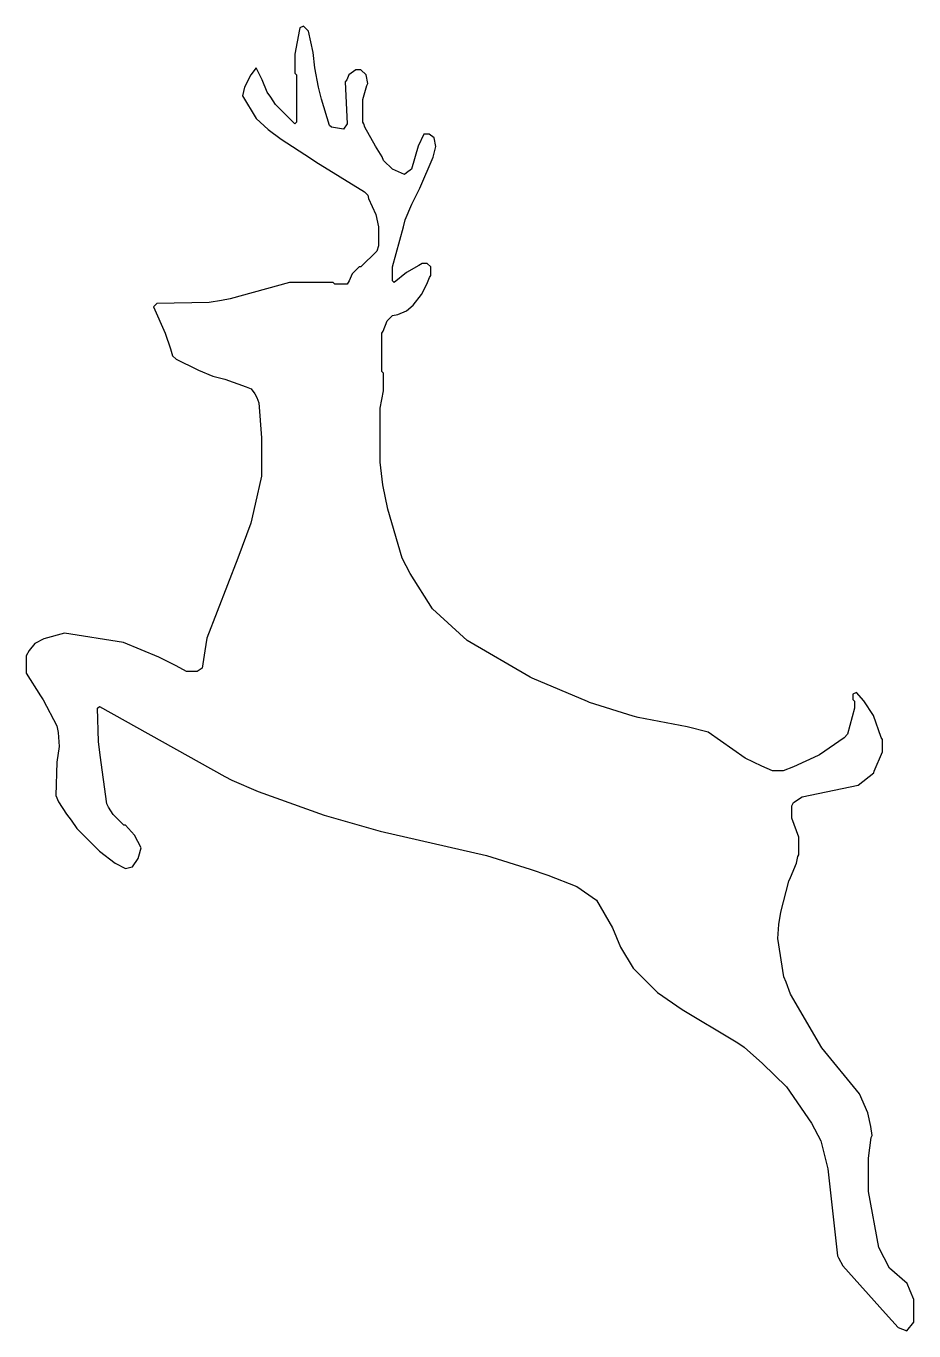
# Model space of a CAD drawing. Extents: x 101 to 610, y 15 to 763.
import ezdxf

# ---------------------------------------------------------------- set-up
doc = ezdxf.new("R2010")
doc.units = 0
doc.layers.get('0').update_dxf_attribs({"linetype": 'CONTINUOUS'})

msp = doc.modelspace()

# ---------------------------------------------------------------- linework, layer by layer
at = {"color": 7, "linetype": 'CONTINUOUS'}
msp.add_lwpolyline([(606, 15), (610, 20), (610, 33), (607.8, 37.9), (606.2, 42.1), (596, 51), (589.8, 62.9), (584, 95), (584, 114), (585.455172, 125.962069), (586, 127), (585.352941, 132.088235), (583.615385, 139.923077), (578.769231, 150.846154), (557.243902, 177.195122), (539.2, 208.1), (536.8, 214.9), (535.42, 218.06), (532, 240), (532.58, 248.06), (533.647059, 255.088235), (538.2, 272.9), (539.2, 274.9), (542.615385, 283.076923), (543.384615, 286.923077), (544, 288), (544, 298), (540, 309), (540, 316), (541, 318), (545.9, 321.2), (578.1, 327.8), (587, 335), (587.2, 335.9), (592, 347), (592, 354), (591.3, 355.1), (586.769231, 367.846154), (581.230769, 376.153846), (577, 381), (575, 380), (575, 377), (576, 376), (576, 372), (572, 357), (570, 355), (555.9, 345.2), (555.1, 344.8), (540.9, 338.3), (535, 336), (529, 336), (522.9, 338.8), (513.18, 343.24), (492.1, 358.2), (480.076923, 361.384615), (451.911765, 366.647059), (449.088235, 367.352941), (424.1, 375.3), (422.9, 375.8), (391.1, 389.2), (389.9, 389.8), (353.9, 410.8), (334, 429), (321.2, 449.1), (316.7, 457.9), (308.352941, 486.088235), (305.594595, 499.932432), (304, 513), (304, 544), (306, 554), (306, 564), (305, 565), (305, 587), (305.8, 588.1), (308, 594), (311, 597), (314.088235, 597.647059), (319.153846, 599.769231), (323, 603), (327.754098, 609.204918), (330.7, 615.1), (332.2, 618.9), (333, 620), (333, 625), (331, 627), (328, 627), (326.1, 625.8), (319.18, 621.76), (312, 616), (311, 617), (311, 625), (317.352941, 647.911765), (318.352941, 651.911765), (322.2, 660.9), (326.8, 670.1), (334.3, 687.9), (336, 694), (335, 699), (332, 701), (329, 701), (325.8, 694.1), (322, 681), (319.1, 678.8), (318, 678), (311, 681), (306, 686), (305.2, 688.1), (301.230769, 694.153846), (295.3, 705.1), (294.7, 706.9), (294, 708), (294, 721), (296.352941, 728.911765), (297, 730), (296, 735), (293, 738), (290, 738), (286, 735), (284.8, 732.1), (284, 731), (285, 707), (283, 704), (276, 705), (275, 706), (270.352941, 721.088235), (268.647059, 727.911765), (266.445545, 739.044554), (265.554455, 747.955446), (263, 760), (260, 763), (258, 762), (257.8, 761.1), (255, 747), (255, 736), (256, 735), (256, 708), (255, 707), (244, 718), (241.24, 722.18), (239.230769, 725.153846), (236.3, 732.1), (233, 739), (229.8, 735.1), (226.3, 727.9), (225, 723), (233, 710), (239.82, 703.76), (247.18, 698.24), (264.1, 687.2), (267.153846, 685.230769), (295, 668), (297, 666), (297.3, 664.1), (301.58, 654.94), (303, 648), (303, 637), (302, 634), (293, 625), (292, 625), (288, 621), (286.2, 616.9), (285, 615), (278, 615), (277, 616), (252, 616), (218.067568, 606.594595), (213.076923, 605.615385), (205.984407, 604.483368), (176, 604), (174, 602), (180.8, 586.9), (183.7, 577.9), (185, 574), (187, 572), (199.1, 566.2), (199.9, 565.8), (208.088235, 562.352941), (214.911765, 560.647059), (227.1, 556.2), (230, 555), (232.2, 552.1), (233.2, 550.1), (234.526185, 546.976309), (236, 527), (236, 505), (232.405405, 488.932432), (229.8, 478.1), (222.3, 457.9), (204.647059, 412.088235), (203.439024, 404.95122), (202, 395), (199, 393), (193, 393), (187.1, 396.2), (177.1, 401.2), (156.923077, 409.615385), (123, 415), (111.1, 411.7), (106, 409), (102.8, 405.1), (101, 402), (101, 392), (109.230769, 379.153846), (110.769231, 376.846154), (118.615385, 361.923077), (119.384615, 358.076923), (120, 350), (118.560976, 341.04878), (118, 322), (119.517241, 318.206897), (124.24, 311.18), (126.76, 307.82), (130, 303), (143, 290), (152.1, 283.2), (158, 280), (161.1, 280.8), (162, 281), (165.2, 285.9), (165.7, 287.1), (167, 292), (163.2, 299.1), (158, 305), (157, 305), (151, 311), (148.24, 315.18), (147.352941, 317.088235), (143.439024, 345.04878), (142.560976, 352.95122), (142, 372), (143, 373), (214.9, 332.8), (218.9, 330.8), (234.1, 324.3), (271.911765, 310.647059), (304.067568, 301.405405), (364.923077, 287.615385), (389.9, 279.7), (400.1, 276.3), (416.82, 269.76), (428, 262), (437.2, 246.1), (441.8, 234.9), (449, 223), (463, 209), (477.18, 199.24), (507.1, 181.2), (509.1, 180.2), (512.773756, 177.751131), (523.226244, 168.248869), (537, 155), (551.2, 134.1), (556.7, 123.9), (560.569231, 107.946154), (566.2, 58.1), (566.8, 56.9), (569.248869, 52.226244), (593.8, 24.9), (601, 17), (606, 15)], dxfattribs=at)

doc.saveas('drawing.dxf')
